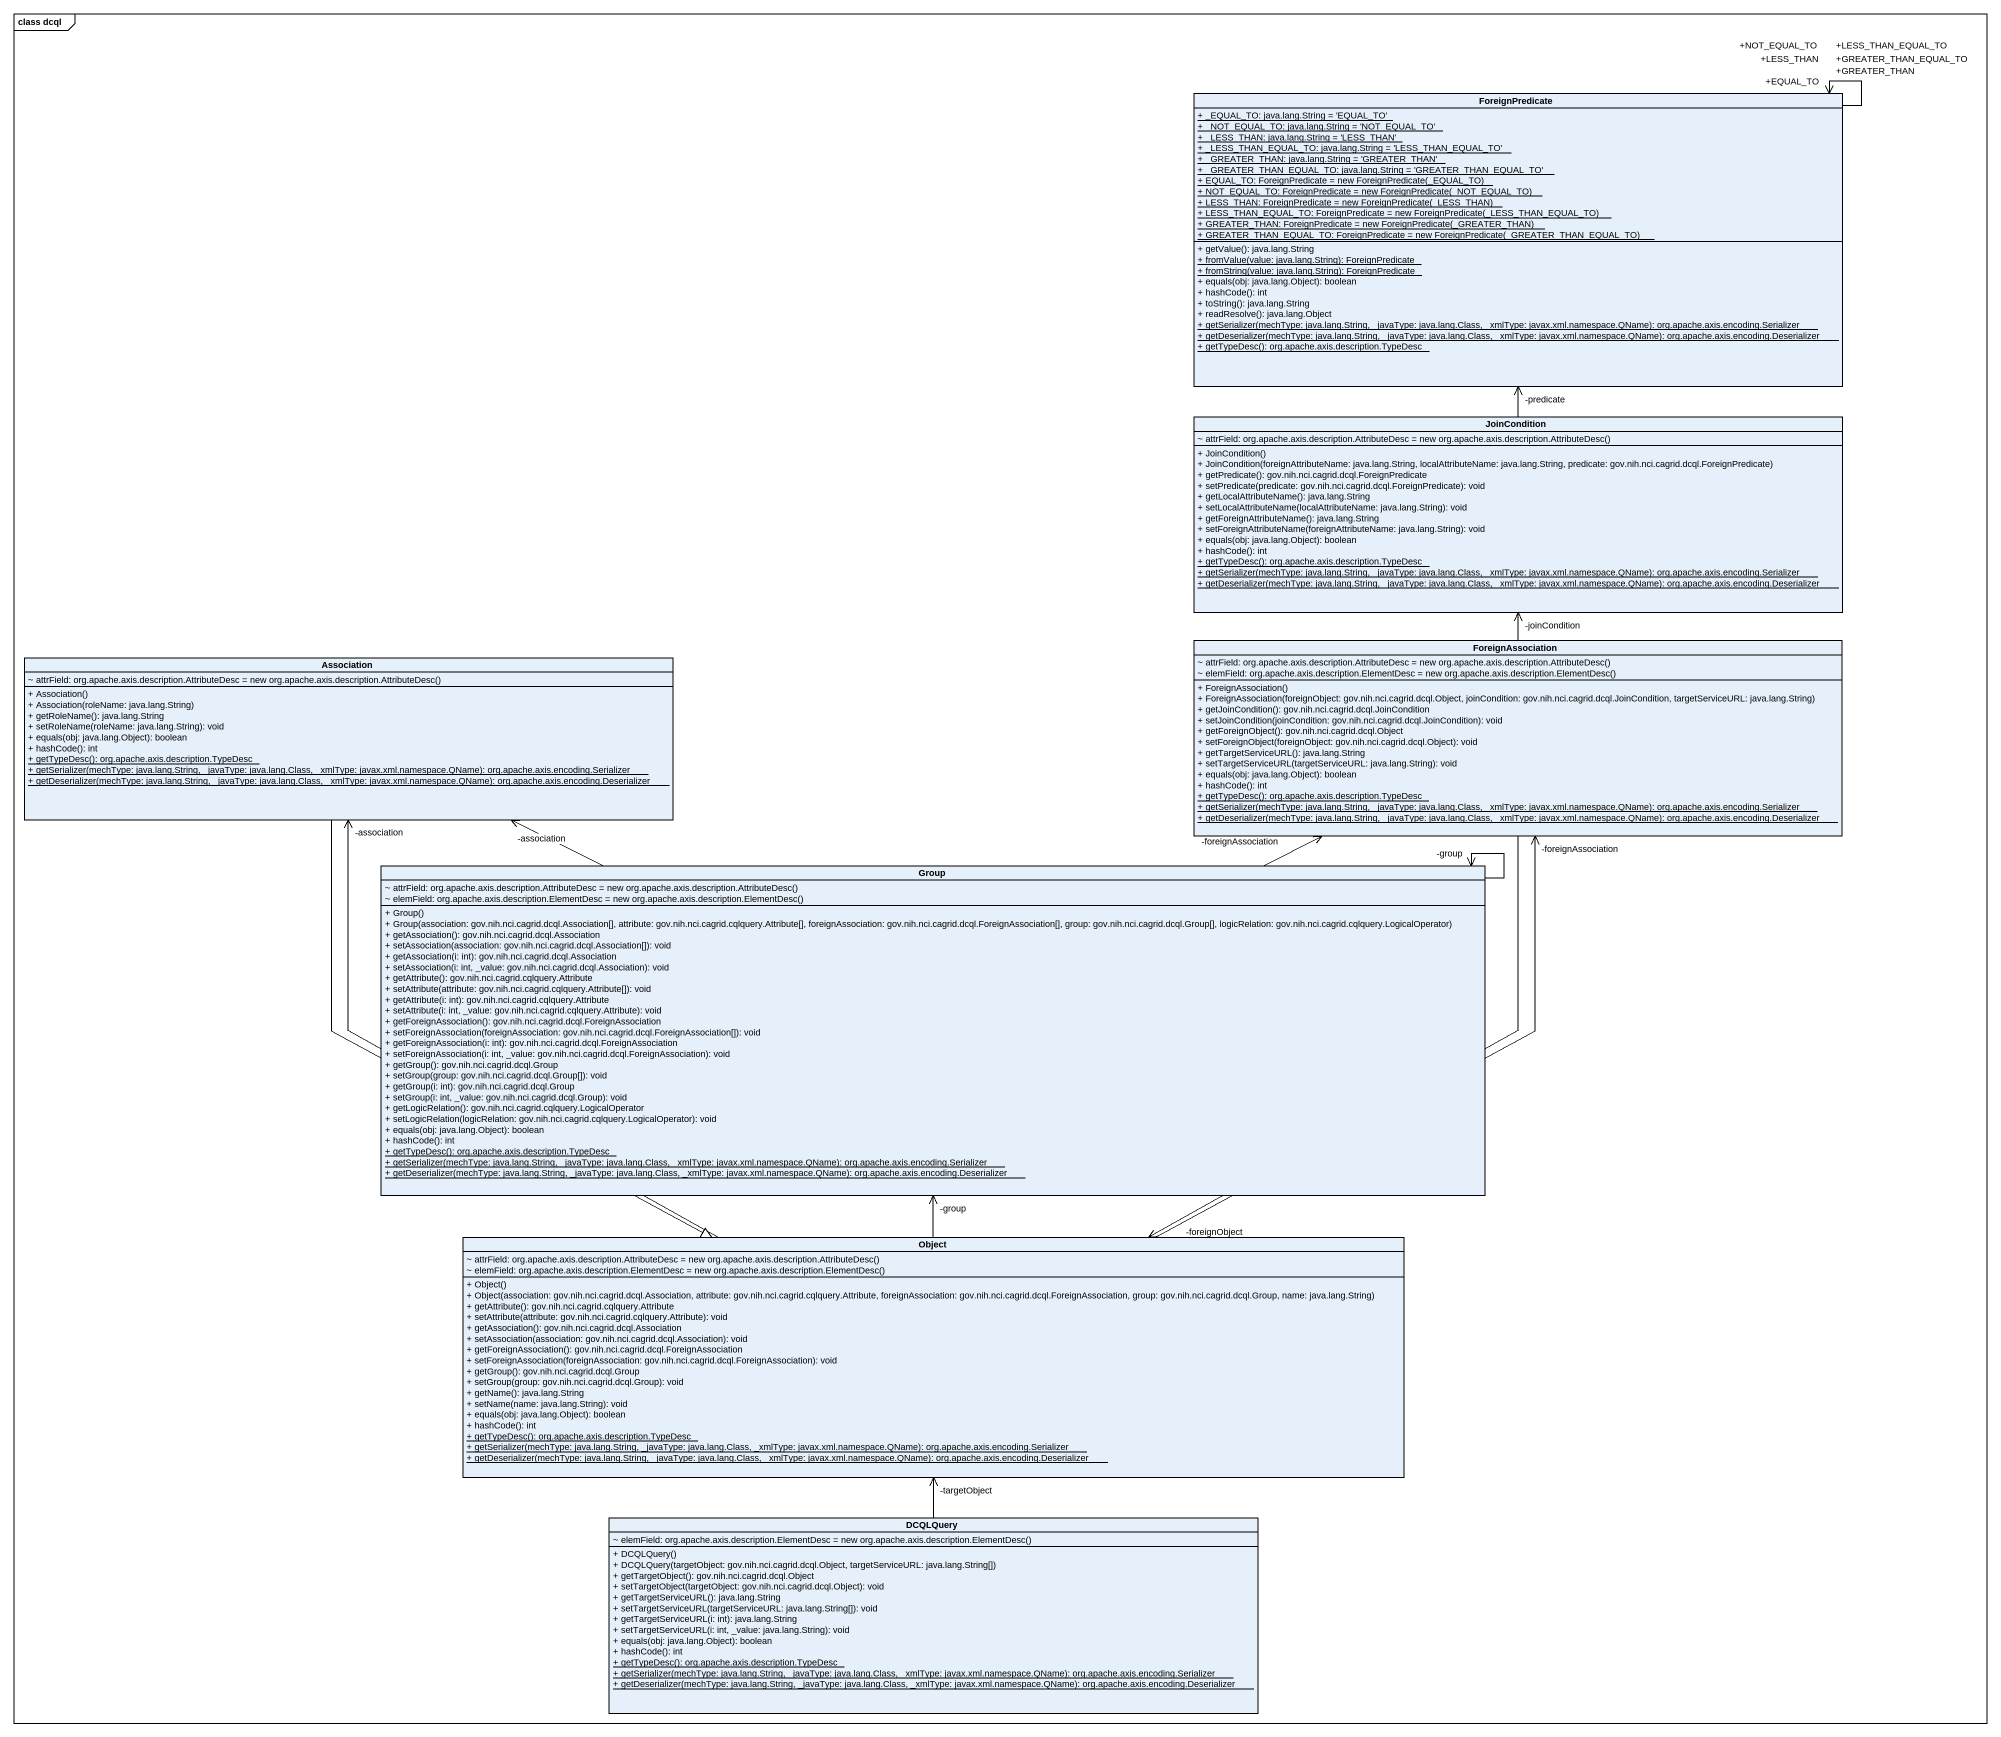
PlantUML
@startuml
mainframe class dcql
hide circle
hide empty members
skinparam classAttributeIconSize 0
class ForeignPredicate {
  {static} + _EQUAL_TO: java.lang.String = 'EQUAL_TO'
  {static} + _NOT_EQUAL_TO: java.lang.String = 'NOT_EQUAL_TO'
  {static} + _LESS_THAN: java.lang.String = 'LESS_THAN'
  {static} + _LESS_THAN_EQUAL_TO: java.lang.String = 'LESS_THAN_EQUAL_TO'
  {static} + _GREATER_THAN: java.lang.String = 'GREATER_THAN'
  {static} + _GREATER_THAN_EQUAL_TO: java.lang.String = 'GREATER_THAN_EQUAL_TO'
  {static} {field} + EQUAL_TO: ForeignPredicate = new ForeignPredicate(_EQUAL_TO)
  {static} {field} + NOT_EQUAL_TO: ForeignPredicate = new ForeignPredicate(_NOT_EQUAL_TO)
  {static} {field} + LESS_THAN: ForeignPredicate = new ForeignPredicate(_LESS_THAN)
  {static} {field} + LESS_THAN_EQUAL_TO: ForeignPredicate = new ForeignPredicate(_LESS_THAN_EQUAL_TO)
  {static} {field} + GREATER_THAN: ForeignPredicate = new ForeignPredicate(_GREATER_THAN)
  {static} {field} + GREATER_THAN_EQUAL_TO: ForeignPredicate = new ForeignPredicate(_GREATER_THAN_EQUAL_TO)
  + getValue(): java.lang.String
  {static} + fromValue(value: java.lang.String): ForeignPredicate
  {static} + fromString(value: java.lang.String): ForeignPredicate
  + equals(obj: java.lang.Object): boolean
  + hashCode(): int
  + toString(): java.lang.String
  + readResolve(): java.lang.Object
  {static} + getSerializer(mechType: java.lang.String, _javaType: java.lang.Class, _xmlType: javax.xml.namespace.QName): org.apache.axis.encoding.Serializer
  {static} + getDeserializer(mechType: java.lang.String, _javaType: java.lang.Class, _xmlType: javax.xml.namespace.QName): org.apache.axis.encoding.Deserializer
  {static} + getTypeDesc(): org.apache.axis.description.TypeDesc
}
class JoinCondition {
  {field} ~ attrField: org.apache.axis.description.AttributeDesc = new org.apache.axis.description.AttributeDesc()
  + JoinCondition()
  + JoinCondition(foreignAttributeName: java.lang.String, localAttributeName: java.lang.String, predicate: gov.nih.nci.cagrid.dcql.ForeignPredicate)
  + getPredicate(): gov.nih.nci.cagrid.dcql.ForeignPredicate
  + setPredicate(predicate: gov.nih.nci.cagrid.dcql.ForeignPredicate): void
  + getLocalAttributeName(): java.lang.String
  + setLocalAttributeName(localAttributeName: java.lang.String): void
  + getForeignAttributeName(): java.lang.String
  + setForeignAttributeName(foreignAttributeName: java.lang.String): void
  + equals(obj: java.lang.Object): boolean
  + hashCode(): int
  {static} + getTypeDesc(): org.apache.axis.description.TypeDesc
  {static} + getSerializer(mechType: java.lang.String, _javaType: java.lang.Class, _xmlType: javax.xml.namespace.QName): org.apache.axis.encoding.Serializer
  {static} + getDeserializer(mechType: java.lang.String, _javaType: java.lang.Class, _xmlType: javax.xml.namespace.QName): org.apache.axis.encoding.Deserializer
}
class Association {
  {field} ~ attrField: org.apache.axis.description.AttributeDesc = new org.apache.axis.description.AttributeDesc()
  + Association()
  + Association(roleName: java.lang.String)
  + getRoleName(): java.lang.String
  + setRoleName(roleName: java.lang.String): void
  + equals(obj: java.lang.Object): boolean
  + hashCode(): int
  {static} + getTypeDesc(): org.apache.axis.description.TypeDesc
  {static} + getSerializer(mechType: java.lang.String, _javaType: java.lang.Class, _xmlType: javax.xml.namespace.QName): org.apache.axis.encoding.Serializer
  {static} + getDeserializer(mechType: java.lang.String, _javaType: java.lang.Class, _xmlType: javax.xml.namespace.QName): org.apache.axis.encoding.Deserializer
}
class ForeignAssociation {
  {field} ~ attrField: org.apache.axis.description.AttributeDesc = new org.apache.axis.description.AttributeDesc()
  {field} ~ elemField: org.apache.axis.description.ElementDesc = new org.apache.axis.description.ElementDesc()
  + ForeignAssociation()
  + ForeignAssociation(foreignObject: gov.nih.nci.cagrid.dcql.Object, joinCondition: gov.nih.nci.cagrid.dcql.JoinCondition, targetServiceURL: java.lang.String)
  + getJoinCondition(): gov.nih.nci.cagrid.dcql.JoinCondition
  + setJoinCondition(joinCondition: gov.nih.nci.cagrid.dcql.JoinCondition): void
  + getForeignObject(): gov.nih.nci.cagrid.dcql.Object
  + setForeignObject(foreignObject: gov.nih.nci.cagrid.dcql.Object): void
  + getTargetServiceURL(): java.lang.String
  + setTargetServiceURL(targetServiceURL: java.lang.String): void
  + equals(obj: java.lang.Object): boolean
  + hashCode(): int
  {static} + getTypeDesc(): org.apache.axis.description.TypeDesc
  {static} + getSerializer(mechType: java.lang.String, _javaType: java.lang.Class, _xmlType: javax.xml.namespace.QName): org.apache.axis.encoding.Serializer
  {static} + getDeserializer(mechType: java.lang.String, _javaType: java.lang.Class, _xmlType: javax.xml.namespace.QName): org.apache.axis.encoding.Deserializer
}
class "Group" as Group_ {
  {field} ~ attrField: org.apache.axis.description.AttributeDesc = new org.apache.axis.description.AttributeDesc()
  {field} ~ elemField: org.apache.axis.description.ElementDesc = new org.apache.axis.description.ElementDesc()
  + Group()
  + Group(association: gov.nih.nci.cagrid.dcql.Association[], attribute: gov.nih.nci.cagrid.cqlquery.Attribute[], foreignAssociation: gov.nih.nci.cagrid.dcql.ForeignAssociation[], group: gov.nih.nci.cagrid.dcql.Group[], logicRelation: gov.nih.nci.cagrid.cqlquery.LogicalOperator)
  + getAssociation(): gov.nih.nci.cagrid.dcql.Association
  + setAssociation(association: gov.nih.nci.cagrid.dcql.Association[]): void
  + getAssociation(i: int): gov.nih.nci.cagrid.dcql.Association
  + setAssociation(i: int, _value: gov.nih.nci.cagrid.dcql.Association): void
  + getAttribute(): gov.nih.nci.cagrid.cqlquery.Attribute
  + setAttribute(attribute: gov.nih.nci.cagrid.cqlquery.Attribute[]): void
  + getAttribute(i: int): gov.nih.nci.cagrid.cqlquery.Attribute
  + setAttribute(i: int, _value: gov.nih.nci.cagrid.cqlquery.Attribute): void
  + getForeignAssociation(): gov.nih.nci.cagrid.dcql.ForeignAssociation
  + setForeignAssociation(foreignAssociation: gov.nih.nci.cagrid.dcql.ForeignAssociation[]): void
  + getForeignAssociation(i: int): gov.nih.nci.cagrid.dcql.ForeignAssociation
  + setForeignAssociation(i: int, _value: gov.nih.nci.cagrid.dcql.ForeignAssociation): void
  + getGroup(): gov.nih.nci.cagrid.dcql.Group
  + setGroup(group: gov.nih.nci.cagrid.dcql.Group[]): void
  + getGroup(i: int): gov.nih.nci.cagrid.dcql.Group
  + setGroup(i: int, _value: gov.nih.nci.cagrid.dcql.Group): void
  + getLogicRelation(): gov.nih.nci.cagrid.cqlquery.LogicalOperator
  + setLogicRelation(logicRelation: gov.nih.nci.cagrid.cqlquery.LogicalOperator): void
  + equals(obj: java.lang.Object): boolean
  + hashCode(): int
  {static} + getTypeDesc(): org.apache.axis.description.TypeDesc
  {static} + getSerializer(mechType: java.lang.String, _javaType: java.lang.Class, _xmlType: javax.xml.namespace.QName): org.apache.axis.encoding.Serializer
  {static} + getDeserializer(mechType: java.lang.String, _javaType: java.lang.Class, _xmlType: javax.xml.namespace.QName): org.apache.axis.encoding.Deserializer
}
class "Object" as Object_ {
  {field} ~ attrField: org.apache.axis.description.AttributeDesc = new org.apache.axis.description.AttributeDesc()
  {field} ~ elemField: org.apache.axis.description.ElementDesc = new org.apache.axis.description.ElementDesc()
  + Object()
  + Object(association: gov.nih.nci.cagrid.dcql.Association, attribute: gov.nih.nci.cagrid.cqlquery.Attribute, foreignAssociation: gov.nih.nci.cagrid.dcql.ForeignAssociation, group: gov.nih.nci.cagrid.dcql.Group, name: java.lang.String)
  + getAttribute(): gov.nih.nci.cagrid.cqlquery.Attribute
  + setAttribute(attribute: gov.nih.nci.cagrid.cqlquery.Attribute): void
  + getAssociation(): gov.nih.nci.cagrid.dcql.Association
  + setAssociation(association: gov.nih.nci.cagrid.dcql.Association): void
  + getForeignAssociation(): gov.nih.nci.cagrid.dcql.ForeignAssociation
  + setForeignAssociation(foreignAssociation: gov.nih.nci.cagrid.dcql.ForeignAssociation): void
  + getGroup(): gov.nih.nci.cagrid.dcql.Group
  + setGroup(group: gov.nih.nci.cagrid.dcql.Group): void
  + getName(): java.lang.String
  + setName(name: java.lang.String): void
  + equals(obj: java.lang.Object): boolean
  + hashCode(): int
  {static} + getTypeDesc(): org.apache.axis.description.TypeDesc
  {static} + getSerializer(mechType: java.lang.String, _javaType: java.lang.Class, _xmlType: javax.xml.namespace.QName): org.apache.axis.encoding.Serializer
  {static} + getDeserializer(mechType: java.lang.String, _javaType: java.lang.Class, _xmlType: javax.xml.namespace.QName): org.apache.axis.encoding.Deserializer
}
class DCQLQuery {
  {field} ~ elemField: org.apache.axis.description.ElementDesc = new org.apache.axis.description.ElementDesc()
  + DCQLQuery()
  + DCQLQuery(targetObject: gov.nih.nci.cagrid.dcql.Object, targetServiceURL: java.lang.String[])
  + getTargetObject(): gov.nih.nci.cagrid.dcql.Object
  + setTargetObject(targetObject: gov.nih.nci.cagrid.dcql.Object): void
  + getTargetServiceURL(): java.lang.String
  + setTargetServiceURL(targetServiceURL: java.lang.String[]): void
  + getTargetServiceURL(i: int): java.lang.String
  + setTargetServiceURL(i: int, _value: java.lang.String): void
  + equals(obj: java.lang.Object): boolean
  + hashCode(): int
  {static} + getTypeDesc(): org.apache.axis.description.TypeDesc
  {static} + getSerializer(mechType: java.lang.String, _javaType: java.lang.Class, _xmlType: javax.xml.namespace.QName): org.apache.axis.encoding.Serializer
  {static} + getDeserializer(mechType: java.lang.String, _javaType: java.lang.Class, _xmlType: javax.xml.namespace.QName): org.apache.axis.encoding.Deserializer
}
ForeignPredicate --> "+EQUAL_TO" ForeignPredicate
ForeignPredicate --> "+GREATER_THAN" ForeignPredicate
ForeignPredicate --> "+GREATER_THAN_EQUAL_TO" ForeignPredicate
ForeignPredicate --> "+LESS_THAN" ForeignPredicate
ForeignPredicate --> "+LESS_THAN_EQUAL_TO" ForeignPredicate
ForeignPredicate --> "+NOT_EQUAL_TO" ForeignPredicate
JoinCondition -up-> "-predicate" ForeignPredicate
Association --|> Object_
ForeignAssociation -up-> "-joinCondition" JoinCondition
ForeignAssociation --> "-foreignObject" Object_
Group_ -left-> "-association" Association
Group_ -right-> "-foreignAssociation" ForeignAssociation
Group_ --> "-group" Group_
Object_ -up-> "-association" Association
Object_ -up-> "-foreignAssociation" ForeignAssociation
Object_ -up-> "-group" Group_
DCQLQuery -up-> "-targetObject" Object_
@enduml
